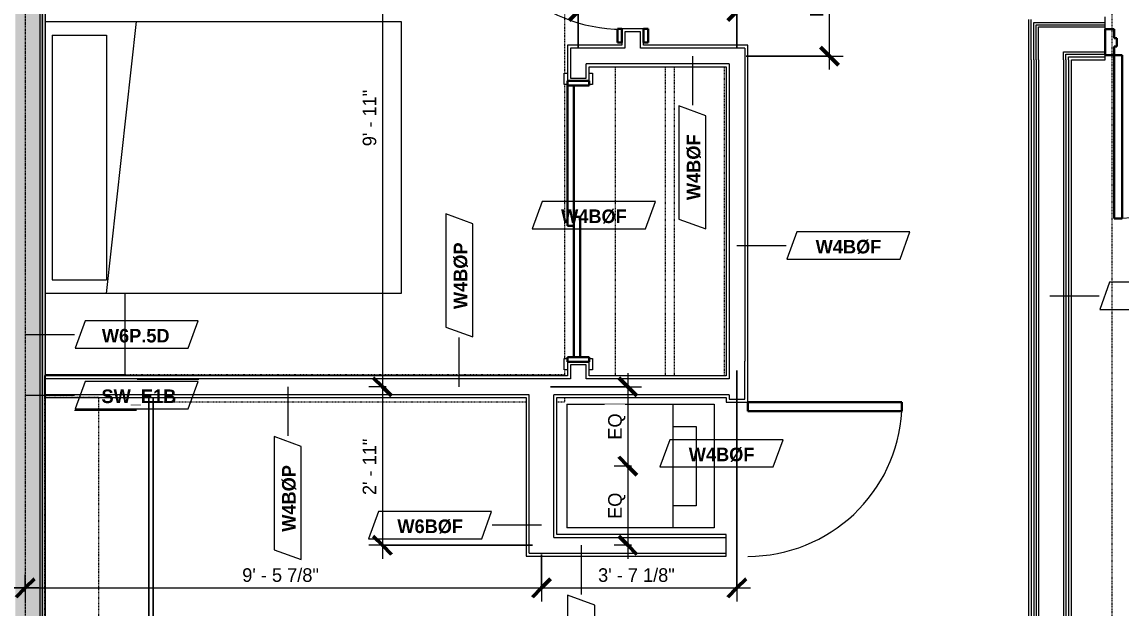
# Model space of a CAD drawing. Header units: inches. Extents: x -4010 to -1814, y 9846 to 12241.
# Drawn here: x -2936.2 to -2693.6, y 10133.2 to 10262.6 of the extents above; entities that cross this region are included whole.
import ezdxf

# ---------------------------------------------------------------- set-up
doc = ezdxf.new("R2010")
doc.units = ezdxf.units.IN
doc.header["$MEASUREMENT"] = 0
for name, pattern in [('Dash', [0.25, 0.125, -0.125]), ('Dash 3_32_', [0.1875, 0.09375, -0.09375]), ('Dash_2_', [0.25, 0.125, -0.125])]:
    doc.linetypes.add(name, pattern=pattern)
for name, color, linetype, lineweight in [('0-1', 7, 'Continuous', 5), ('0-2', 7, 'Continuous', 9), ('A-ANNO-DIMS', 211, 'Continuous', 9), ('A-ANNO-DIMS-32', 211, 'Continuous', 9), ('A-DETL-1', 90, 'Dash 3_32_', 18), ('A-DOOR-1', 7, 'Continuous', 9), ('A-DOOR-2', 10, 'Continuous', 30), ('A-DOOR-3', 31, 'Continuous', 9), ('A-DOOR-4', 31, 'Continuous', 30), ('A-DOOR-FRAM-2', 10, 'Continuous', 30), ('A-DOOR-FRAM-3', 31, 'Continuous', 30), ('A-WALL', 113, 'Continuous', 18), ('A-WALL-2', 250, 'Continuous', 18), ('A-WALL-3', 113, 'Continuous', 9), ('A-WALL-IDEN', 211, 'Continuous', 9), ('G-ANNO-SYMB-4', 111, 'Dash_2_', 9), ('I-FURN', 30, 'Continuous', 9), ('I-FURN-HDLN', 30, 'Dash', 9), ('I-WALL-2', 241, 'Continuous', 5), ('I-WALL-3', 7, 'Continuous', 9), ('P-SANR-FIXT', 6, 'Continuous', 9), ('Q-CASE', 31, 'Continuous', 9), ('Q-CASE-HDLN', 31, 'Dash', 9)]:
    doc.layers.add(name, color=color, linetype=linetype, lineweight=lineweight)
doc.styles.add('Century Gothic', font='ufonts.com_century-gothic.ttf', dxfattribs={"height": 3})
doc.styles.add('Century Gothic_B_1', font='GOTHICB.TTF', dxfattribs={"height": 3})
doc.dimstyles.new('OD_1__HACK_2', dxfattribs={"dimscale": 12, "dimtxt": 3.132505, "dimasz": 0.333333, "dimexe": 0.25, "dimexo": 0.166667, "dimgap": 0.041667, "dimtad": 1, "dimdec": 4, "dimrnd": 0.0625, "dimzin": 3, "dimdsep": 46, "dimlunit": 4, "dimtxsty": 'Century Gothic', "dimblk1": 'OBLIQUE', "dimblk2": 'OBLIQUE', "dimsah": 1, "dimcen": 0.09, "dimdle": 0.25, "dimazin": 0, "dimtfac": 1, "dimtdec": 4, "dimtix": 1, "dimtmove": 0, "dimatfit": 3, "dimfxl": 1, "dimtvp": 1, "dimtfill": 1, "dimfrac": 2, "dimtolj": 1, "dimtzin": 0, "dimarcsym": 2})

# ---------------------------------------------------------------- blocks, each defined once
blk = doc.blocks.new('CTR - 1st Phase - Common Walls_rvt-1-UNIT PLANS - 1ST FLOOR')
at = {"layer": 'I-WALL-2'}
for points in [[(-2937.71, 10017.09), (-2932.21, 10017.09), (-2932.21, 10374.04), (-2937.71, 10374.04), (-2937.71, 10033.33)], [(-2931.71, 10017.09), (-2931.71, 10374.04), (-2932.21, 10374.04), (-2932.21, 10017.09)], [(-2931.71, 10017.09), (-2931.09, 10017.09), (-2931.09, 10373.41), (-2931.71, 10373.41), (-2931.71, 10033.33)]]:
    blk.add_hatch(color=256, dxfattribs=at).paths.add_polyline_path(points, flags=0)
at = {"layer": 'A-WALL-2'}
for p, q in [((-2932.21, 10017.09), (-2932.21, 10373.41)), ((-2931.71, 10017.09), (-2931.71, 10373.41))]:
    blk.add_line(p, q, dxfattribs=at)
at = {"layer": 'I-WALL-3'}
blk.add_line((-2931.09, 10017.09), (-2931.09, 10337.29), dxfattribs=at)
blk = doc.blocks.new('HOLLOW METAL - STAIR DOOR 3-0 x 7-0-2639240-UNIT PLANS - 1ST FLOOR')
at = {"layer": 'A-DOOR-1'}
blk.add_arc((18, 4), 36, 90, 180, dxfattribs=at)
at = {"layer": 'A-DOOR-2'}
for p, q in [((18, 40), (16.25, 40)), ((16.25, 40), (16.25, 4)), ((18, 4), (18, 40)), ((16.25, 4), (18, 4))]:
    blk.add_line(p, q, dxfattribs=at)
at = {"layer": 'A-DOOR-FRAM-2'}
for p, q in [((-18, 4), (-20, 4)), ((-20, 4), (-20, -1.75)), ((-18, 2.0625), (-18, 4)), ((18, 4), (18, 2.0625)), ((20, 4), (18, 4)), ((20, -1.75), (20, 4)), ((-17.375, 2.0625), (-18, 2.0625)), ((-18, -1.75), (-18, 0.1875)), ((-18, 0.1875), (-17.375, 0.1875)), ((-17.375, 0.1875), (-17.375, 2.0625)), ((18, 2.0625), (17.375, 2.0625)), ((17.375, 2.0625), (17.375, 0.1875)), ((17.375, 0.1875), (18, 0.1875)), ((18, 0.1875), (18, -1.75)), ((-20, -1.75), (-18, -1.75)), ((18, -1.75), (20, -1.75))]:
    blk.add_line(p, q, dxfattribs=at)
blk = doc.blocks.new('CTR - 1st Phase -Stairs _ Elevators_rvt-1-UNIT PLANS - 1ST FLOOR')
at = {"layer": 'A-WALL-2'}
for p, q in [((-2713.62, 10262.46), (-2713.62, 10263.09)), ((-2713.62, 10254.21), (-2713.62, 10262.46)), ((-2713, 10261.96), (-2713, 10262.46)), ((-2713, 10262.46), (-2697.32, 10262.46)), ((-2713, 10254.21), (-2713, 10261.96)), ((-2712.5, 10261.46), (-2712.5, 10261.96)), ((-2712.5, 10261.96), (-2697.32, 10261.96)), ((-2712.5, 10254.21), (-2712.5, 10261.46)), ((-2712, 10255.96), (-2712, 10261.46)), ((-2712, 10261.46), (-2697.32, 10261.46)), ((-2712, 10254.21), (-2712, 10255.96)), ((-2706.5, 10255.46), (-2706.5, 10255.96)), ((-2706.5, 10255.96), (-2697.32, 10255.96)), ((-2706.5, 10254.21), (-2706.5, 10255.46)), ((-2706, 10254.84), (-2706, 10255.46)), ((-2706, 10255.46), (-2697.32, 10255.46)), ((-2706, 10254.21), (-2706, 10254.84)), ((-2705.37, 10254.21), (-2705.37, 10254.84)), ((-2705.37, 10254.84), (-2697.32, 10254.84)), ((-2713.62, 10254.21), (-2713.62, 10017.09)), ((-2713, 10254.21), (-2713, 10017.09)), ((-2712.5, 10254.21), (-2712.5, 10017.09)), ((-2712, 10254.21), (-2712, 10017.09)), ((-2706.5, 10254.21), (-2706.5, 10017.09)), ((-2706, 10254.21), (-2706, 10017.09)), ((-2705.37, 10254.21), (-2705.37, 10017.09))]:
    blk.add_line(p, q, dxfattribs=at)
at = {"layer": 'I-WALL-3'}
for p, q in [((-2714.25, 10263.09), (-2714.25, 10254.21)), ((-2697.32, 10260.96), (-2697.32, 10263.71)), ((-2697.32, 10254.21), (-2697.32, 10255.21)), ((-2714.25, 10254.21), (-2714.25, 10017.09)), ((-2704.75, 10017.09), (-2704.75, 10254.21)), ((-2704.75, 10254.21), (-2697.32, 10254.21))]:
    blk.add_line(p, q, dxfattribs=at)
at = {"layer": '0-2', "rotation": 180}
blk.add_blockref('HOLLOW METAL - STAIR DOOR 3-0 x 7-0-2639240-UNIT PLANS - 1ST FLOOR', (-2677.32, 10259.21), dxfattribs=at)
blk = doc.blocks.new('SLIDING - FLUSH - 5-0 x 6-8-3203586-UNIT PLANS - 1ST FLOOR')
at = {"layer": 'A-DOOR-3'}
for p, q in [((-32.75, 3.25), (-30.25, 3.25)), ((-32.75, 2.5), (-32.75, 3.25)), ((-30.25, 2.5), (-32.75, 2.5)), ((-30.25, 3.25), (-30.25, 2.5)), ((30.25, 3.25), (32.75, 3.25)), ((30.25, 2.5), (30.25, 3.25)), ((32.75, 2.5), (30.25, 2.5)), ((32.75, 3.25), (32.75, 2.5)), ((-32.75, -2.25), (-30.25, -2.25)), ((-32.75, -3), (-32.75, -2.25)), ((-30.25, -2.25), (-30.25, -3)), ((30.25, -2.25), (32.75, -2.25)), ((30.25, -3), (30.25, -2.25)), ((32.75, -2.25), (32.75, -3)), ((-30.25, -3), (-32.75, -3)), ((32.75, -3), (30.25, -3))]:
    blk.add_line(p, q, dxfattribs=at)
at = {"layer": 'A-DOOR-4'}
for p, q in [((-1, -0.88), (-1, 0.5)), ((-1, 0.5), (30, 0.5)), ((30, 0.5), (30, -0.88)), ((-30, -2.25), (-30, -0.88)), ((-30, -0.88), (1, -0.88)), ((1, -2.25), (-30, -2.25)), ((30, -0.88), (-1, -0.88)), ((1, -0.88), (1, -2.25))]:
    blk.add_line(p, q, dxfattribs=at)
at = {"layer": 'A-DOOR-FRAM-3'}
for p, q in [((-31, -2.25), (-31, 2.5)), ((-31, 2.5), (-30, 2.5)), ((-30, 2.5), (-30, -2.25)), ((30, 2.5), (31, 2.5)), ((30, -2.25), (30, 2.5)), ((31, 2.5), (31, -2.25)), ((-30, -2.25), (-31, -2.25)), ((31, -2.25), (30, -2.25))]:
    blk.add_line(p, q, dxfattribs=at)
blk = doc.blocks.new('SWING - SINGLE - FLUSH - 2-10 x 6-8 - PRIVACY-3199407-UNIT PLANS - 1ST FLOOR')
at = {"layer": 'A-DOOR-3'}
blk.add_arc((17, 2.37), 34.07, 93.3657, 180, dxfattribs=at)
at = {"layer": 'A-DOOR-4'}
for p, q in [((15, 2.37), (15, 36.38)), ((17, 36.38), (15, 36.38)), ((17, 2.37), (17, 36.38)), ((17, 2.37), (15, 2.37))]:
    blk.add_line(p, q, dxfattribs=at)
at = {"layer": 'A-DOOR-FRAM-3'}
for p, q in [((-17, 3.37), (-20, 3.37)), ((-20, 3.37), (-20, 2.37)), ((-17, 2.37), (-17, 3.37)), ((20, 3.37), (17, 3.37)), ((17, 3.37), (17, 2.37)), ((20, 2.37), (20, 3.37)), ((-20, 2.37), (-17, 2.37)), ((17, 2.37), (20, 2.37)), ((-17, -2.38), (-20, -2.38)), ((-20, -2.38), (-20, -3.38)), ((-17, -3.38), (-17, -2.38)), ((20, -2.38), (17, -2.38)), ((17, -2.38), (17, -3.38)), ((20, -3.38), (20, -2.38)), ((-20, -3.38), (-17, -3.38)), ((17, -3.38), (20, -3.38))]:
    blk.add_line(p, q, dxfattribs=at)
blk = doc.blocks.new('OD_CW_Closet - OD_CW_Closet-3786599-UNIT PLANS - 1ST FLOOR')
at = {"layer": 'Q-CASE-HDLN'}
for p, q in [((0.74, -24), (0.74, 0)), ((0.74, 0), (68.99, 0)), ((68.99, 0), (68.99, -24)), ((0.74, -11), (68.99, -11)), ((0.74, -13), (68.99, -13)), ((68.99, -24), (0.74, -24))]:
    blk.add_line(p, q, dxfattribs=at)
blk = doc.blocks.new('SWING - SINGLE - FLUSH - 34_ x 80_ - OFFSET PIVOT DOOR AT WASHER_DRYER-3630089-UNIT PLANS - 1ST FLOOR')
at = {"layer": 'A-DOOR-3'}
blk.add_arc((17, -2.37), 34.07, 180, 266.6343, dxfattribs=at)
at = {"layer": 'A-DOOR-4'}
for p, q in [((15, -2.37), (15, -36.38)), ((17, -2.37), (15, -2.37)), ((17, -2.37), (17, -36.38)), ((17, -36.38), (15, -36.38))]:
    blk.add_line(p, q, dxfattribs=at)
blk = doc.blocks.new('Bed-Standard - Queen 60_ x 79_-V75-UNIT PLANS - 1ST FLOOR')
at = {"layer": 'I-FURN'}
for p, q in [((-19.31, 41.3), (40.69, 41.3)), ((-19.31, -37.2), (-19.31, 41.3)), ((40.69, 41.3), (40.69, -37.2)), ((40.69, -23.7), (-19.31, -17.13)), ((-16.31, -23.7), (37.69, -23.7)), ((-16.31, -35.7), (-16.31, -23.7)), ((37.69, -35.7), (37.69, -23.7)), ((-16.31, -35.7), (37.69, -35.7))]:
    blk.add_line(p, q, dxfattribs=at)
at = {"layer": 'I-FURN-HDLN'}
for p, q in [((-55.31, 77.3), (-7.94, 77.3)), ((-5.44, 77.3), (55.06, 77.3)), ((57.56, 77.3), (58.94, 77.3)), ((58.69, 77.3), (58.69, -37.2)), ((63.69, 77.3), (64.69, 77.3)), ((64.69, 77.3), (64.69, 75.61)), ((64.69, 68.86), (64.69, -13.39)), ((-55.31, 17.36), (-55.31, 51.36))]:
    blk.add_line(p, q, dxfattribs=at)
blk = doc.blocks.new('Stacked Washer and Dryer - 26_x25_ - Private-1352637-UNIT PLANS - 1ST FLOOR')
at = {"layer": 'P-SANR-FIXT'}
for p, q in [((0, 13.625), (32.4375, 13.625)), ((0, 13.625), (0, -13.625)), ((23.34375, 13.625), (23.34375, -13.625)), ((32.4375, 13.625), (32.4375, -13.625)), ((23.34375, 8.75), (28.53125, 8.75)), ((28.53125, 8.75), (28.53125, -8.75)), ((28.53125, -8.75), (23.34375, -8.75)), ((32.4375, -13.625), (0, -13.625))]:
    blk.add_line(p, q, dxfattribs=at)
blk = doc.blocks.new('Table-Night Stand - 18_ x 18_ x 24_-1372838-UNIT PLANS - 1ST FLOOR')
at = {"layer": 'I-FURN'}
for p, q in [((0.15, 0), (18.15, 0)), ((18.15, 0), (18.15, -17.5))]:
    blk.add_line(p, q, dxfattribs=at)
blk = doc.blocks.new('OD_CW_Base Cabinet - OD_CW_Base Cabinet-3857750-UNIT PLANS - 1ST FLOOR')
at = {"layer": 'Q-CASE'}
for p, q in [((0.74, 1), (162.69, 1)), ((162.69, 1), (0.74, 1)), ((0.74, 0), (162.69, 0)), ((162.69, 0), (0.74, 0))]:
    blk.add_line(p, q, dxfattribs=at)
blk = doc.blocks.new('OD_CW_Upper Cabinet - OD_CW_Upper Cabinet-3856828-UNIT PLANS - 1ST FLOOR')
at = {"layer": 'Q-CASE-HDLN'}
for p, q in [((162.69, 24), (0.74, 24)), ((0.74, 24), (0.74, 12)), ((162.69, 12), (162.69, 24)), ((0.74, 12), (162.69, 12))]:
    blk.add_line(p, q, dxfattribs=at)
blk = doc.blocks.new('DIMBLOCK6-UNIT PLANS - 1ST FLOOR')
at = {"layer": 'A-ANNO-DIMS-32'}
for p, q in [((-2855.91, 10301.04), (-2859.74, 10301.04)), ((-2856.74, 10301.04), (-2856.74, 10182.04)), ((-2856.74, 10301.04), (-2855.91, 10301.04)), ((-2855.91, 10182.04), (-2859.74, 10182.04)), ((-2856.74, 10182.04), (-2855.91, 10182.04))]:
    blk.add_line(p, q, dxfattribs=at)
at = {"layer": 'A-ANNO-DIMS-32', "lineweight": 50}
for p, q in [((-2856.74, 10301.04), (-2858.74, 10303.04)), ((-2856.74, 10301.04), (-2854.74, 10299.04)), ((-2856.74, 10182.04), (-2858.74, 10184.04)), ((-2856.74, 10182.04), (-2854.74, 10180.04))]:
    blk.add_line(p, q, dxfattribs=at)
at = {"layer": 'A-ANNO-DIMS-32', "color": 0, "insert": (-2861.09, 10235.13), "char_height": 3, "width": 15.394, "attachment_point": 1, "rotation": 90, "line_spacing_factor": 0.984502, "style": 'Century Gothic', "bg_fill": 3, "box_fill_scale": 1.25, "bg_fill_color": 256, "bg_fill_true_color": 13158600, "bg_fill_transparency": 0}
blk.add_mtext('9\' - 11"', dxfattribs=at)
blk = doc.blocks.new('_Oblique')
at = {"color": 0, "linetype": 'ByBlock', "lineweight": -2}
blk.add_line((-0.5, -0.5), (0.5, 0.5), dxfattribs=at)
blk = doc.blocks.new('DIMBLOCK7-UNIT PLANS - 1ST FLOOR')
at = {"layer": 'A-ANNO-DIMS-32'}
for p, q in [((-2855.91, 10182.04), (-2859.74, 10182.04)), ((-2856.74, 10182.04), (-2856.74, 10144.04)), ((-2856.74, 10182.04), (-2855.91, 10182.04)), ((-2823.65, 10147.04), (-2859.74, 10147.04)), ((-2856.74, 10147.04), (-2823.65, 10147.04))]:
    blk.add_line(p, q, dxfattribs=at)
at = {"layer": 'A-ANNO-DIMS-32', "lineweight": 50}
for p, q in [((-2856.74, 10182.04), (-2858.74, 10184.04)), ((-2856.74, 10182.04), (-2854.74, 10180.04)), ((-2856.74, 10147.04), (-2858.74, 10149.04)), ((-2856.74, 10147.04), (-2854.74, 10145.04))]:
    blk.add_line(p, q, dxfattribs=at)
at = {"layer": 'A-ANNO-DIMS-32', "color": 0, "insert": (-2861.09, 10158.13), "char_height": 3, "width": 15.394, "attachment_point": 1, "rotation": 90, "line_spacing_factor": 0.984502, "style": 'Century Gothic', "bg_fill": 3, "box_fill_scale": 1.25, "bg_fill_color": 256, "bg_fill_true_color": 13158600, "bg_fill_transparency": 0}
blk.add_mtext('2\' - 11"', dxfattribs=at)
blk = doc.blocks.new('DIMBLOCK8-UNIT PLANS - 1ST FLOOR')
at = {"layer": 'A-ANNO-DIMS-32'}
for p, q in [((-2813.52, 10257.04), (-2813.52, 10267.87)), ((-2778.52, 10257.04), (-2778.52, 10267.87)), ((-2816.52, 10264.87), (-2775.52, 10264.87)), ((-2813.52, 10264.87), (-2813.52, 10257.04)), ((-2778.52, 10264.87), (-2778.52, 10257.04))]:
    blk.add_line(p, q, dxfattribs=at)
at = {"layer": 'A-ANNO-DIMS-32', "lineweight": 50}
for p, q in [((-2813.52, 10264.87), (-2811.52, 10266.87)), ((-2778.52, 10264.87), (-2776.52, 10266.87)), ((-2813.52, 10264.87), (-2815.52, 10262.87)), ((-2778.52, 10264.87), (-2780.52, 10262.87))]:
    blk.add_line(p, q, dxfattribs=at)
at = {"layer": 'A-ANNO-DIMS-32', "color": 0, "insert": (-2802.44, 10269.22), "char_height": 3, "width": 15.394, "attachment_point": 1, "line_spacing_factor": 0.984502, "style": 'Century Gothic', "bg_fill": 3, "box_fill_scale": 1.25, "bg_fill_color": 256, "bg_fill_true_color": 13158600, "bg_fill_transparency": 0}
blk.add_mtext('2\' - 11"', dxfattribs=at)
blk = doc.blocks.new('DIMBLOCK9-UNIT PLANS - 1ST FLOOR')
at = {"layer": 'A-ANNO-DIMS-32'}
for p, q in [((-2821.65, 10145.04), (-2821.65, 10134.62)), ((-2821.65, 10137.62), (-2821.65, 10145.04)), ((-2935.52, 10138.45), (-2935.52, 10134.62)), ((-2935.52, 10137.62), (-2935.52, 10138.45)), ((-2938.52, 10137.62), (-2821.65, 10137.62))]:
    blk.add_line(p, q, dxfattribs=at)
at = {"layer": 'A-ANNO-DIMS-32', "lineweight": 50}
for p, q in [((-2935.52, 10137.62), (-2933.52, 10139.62)), ((-2821.65, 10137.62), (-2819.65, 10139.62)), ((-2935.52, 10137.62), (-2937.52, 10135.62)), ((-2821.65, 10137.62), (-2823.65, 10135.62))]:
    blk.add_line(p, q, dxfattribs=at)
at = {"layer": 'A-ANNO-DIMS-32', "color": 0, "insert": (-2887.66, 10141.97), "char_height": 3, "width": 21.7784, "attachment_point": 1, "line_spacing_factor": 0.984502, "style": 'Century Gothic', "bg_fill": 3, "box_fill_scale": 1.25, "bg_fill_color": 256, "bg_fill_true_color": 13158600, "bg_fill_transparency": 0}
blk.add_mtext('9\' - 5 7/8"', dxfattribs=at)
blk = doc.blocks.new('DIMBLOCK10-UNIT PLANS - 1ST FLOOR')
at = {"layer": 'A-ANNO-DIMS-32'}
for p, q in [((-2778.52, 10185.66), (-2778.52, 10134.62)), ((-2778.52, 10137.62), (-2778.52, 10185.66)), ((-2821.65, 10145.04), (-2821.65, 10134.62)), ((-2821.65, 10137.62), (-2821.65, 10145.04)), ((-2821.65, 10137.62), (-2775.52, 10137.62))]:
    blk.add_line(p, q, dxfattribs=at)
at = {"layer": 'A-ANNO-DIMS-32', "lineweight": 50}
for p, q in [((-2821.65, 10137.62), (-2819.65, 10139.62)), ((-2778.52, 10137.62), (-2776.52, 10139.62)), ((-2821.65, 10137.62), (-2823.65, 10135.62)), ((-2778.52, 10137.62), (-2780.52, 10135.62))]:
    blk.add_line(p, q, dxfattribs=at)
at = {"layer": 'A-ANNO-DIMS-32', "color": 0, "insert": (-2809.16, 10141.97), "char_height": 3, "width": 21.7784, "attachment_point": 1, "line_spacing_factor": 0.984502, "style": 'Century Gothic', "bg_fill": 3, "box_fill_scale": 1.25, "bg_fill_color": 256, "bg_fill_true_color": 13158600, "bg_fill_transparency": 0}
blk.add_mtext('3\' - 7 1/8"', dxfattribs=at)
blk = doc.blocks.new('DIMBLOCK15-UNIT PLANS - 1ST FLOOR')
at = {"layer": 'A-ANNO-DIMS-32'}
for p, q in [((-3049.4, 10145.04), (-3049.4, 10134.62)), ((-3049.4, 10137.62), (-3049.4, 10145.04)), ((-2935.52, 10136.79), (-2935.52, 10140.62)), ((-2932.52, 10137.62), (-3049.4, 10137.62)), ((-2935.52, 10137.62), (-2935.52, 10136.79))]:
    blk.add_line(p, q, dxfattribs=at)
at = {"layer": 'A-ANNO-DIMS-32', "lineweight": 50}
for p, q in [((-3049.4, 10137.62), (-3047.4, 10139.62)), ((-2935.52, 10137.62), (-2933.52, 10139.62)), ((-3049.4, 10137.62), (-3051.4, 10135.62)), ((-2935.52, 10137.62), (-2937.52, 10135.62))]:
    blk.add_line(p, q, dxfattribs=at)
at = {"layer": 'A-ANNO-DIMS-32', "color": 0, "insert": (-3001.54, 10141.97), "char_height": 3, "width": 21.7784, "attachment_point": 1, "line_spacing_factor": 0.984502, "style": 'Century Gothic', "bg_fill": 3, "box_fill_scale": 1.25, "bg_fill_color": 256, "bg_fill_true_color": 13158600, "bg_fill_transparency": 0}
blk.add_mtext('9\' - 5 7/8"', dxfattribs=at)
blk = doc.blocks.new('DIMBLOCK42-UNIT PLANS - 1ST FLOOR')
at = {"layer": 'A-ANNO-DIMS-32'}
for p, q in [((-2778.52, 10257.04), (-2778.52, 10289.36)), ((-2801.52, 10287.19), (-2801.52, 10283.36)), ((-2801.52, 10286.36), (-2801.52, 10287.19)), ((-2801.52, 10286.36), (-2775.52, 10286.36)), ((-2778.52, 10286.36), (-2778.52, 10257.04))]:
    blk.add_line(p, q, dxfattribs=at)
at = {"layer": 'A-ANNO-DIMS-32', "lineweight": 50}
for p, q in [((-2801.52, 10286.36), (-2803.52, 10284.36)), ((-2801.52, 10286.36), (-2799.52, 10288.36)), ((-2778.52, 10286.36), (-2780.52, 10284.36)), ((-2778.52, 10286.36), (-2776.52, 10288.36))]:
    blk.add_line(p, q, dxfattribs=at)
at = {"layer": 'A-ANNO-DIMS-32', "color": 0, "insert": (-2796.44, 10290.7), "char_height": 3, "width": 15.394, "attachment_point": 1, "line_spacing_factor": 0.984502, "style": 'Century Gothic', "bg_fill": 3, "box_fill_scale": 1.25, "bg_fill_color": 256, "bg_fill_true_color": 13158600, "bg_fill_transparency": 0}
blk.add_mtext('1\' - 11"', dxfattribs=at)
blk = doc.blocks.new('DIMBLOCK69-UNIT PLANS - 1ST FLOOR')
at = {"layer": 'A-ANNO-DIMS-32'}
for p, q in [((-2802.6, 10185.04), (-2802.6, 10164.54)), ((-2819.65, 10182.04), (-2799.6, 10182.04)), ((-2802.6, 10182.04), (-2819.65, 10182.04)), ((-2801.77, 10164.54), (-2805.6, 10164.54)), ((-2802.6, 10164.54), (-2801.77, 10164.54))]:
    blk.add_line(p, q, dxfattribs=at)
at = {"layer": 'A-ANNO-DIMS-32', "lineweight": 50}
for p, q in [((-2802.6, 10182.04), (-2804.6, 10184.04)), ((-2802.6, 10182.04), (-2800.6, 10180.04)), ((-2802.6, 10164.54), (-2804.6, 10166.54)), ((-2802.6, 10164.54), (-2800.6, 10162.54))]:
    blk.add_line(p, q, dxfattribs=at)
at = {"layer": 'A-ANNO-DIMS-32', "color": 0, "insert": (-2806.94, 10170.36), "char_height": 3, "width": 7.0407, "attachment_point": 1, "rotation": 90, "line_spacing_factor": 0.984502, "style": 'Century Gothic', "bg_fill": 3, "box_fill_scale": 1.25, "bg_fill_color": 256, "bg_fill_true_color": 13158600, "bg_fill_transparency": 0}
blk.add_mtext('EQ', dxfattribs=at)
blk = doc.blocks.new('DIMBLOCK70-UNIT PLANS - 1ST FLOOR')
at = {"layer": 'A-ANNO-DIMS-32', "lineweight": 50}
for p, q in [((-2802.6, 10164.54), (-2804.6, 10166.54)), ((-2802.6, 10164.54), (-2800.6, 10162.54)), ((-2802.6, 10147.04), (-2804.6, 10149.04)), ((-2802.6, 10147.04), (-2800.6, 10145.04))]:
    blk.add_line(p, q, dxfattribs=at)
at = {"layer": 'A-ANNO-DIMS-32'}
for p, q in [((-2801.77, 10164.54), (-2805.6, 10164.54)), ((-2802.6, 10164.54), (-2802.6, 10144.04)), ((-2802.6, 10164.54), (-2801.77, 10164.54)), ((-2801.77, 10147.04), (-2805.6, 10147.04)), ((-2802.6, 10147.04), (-2801.77, 10147.04))]:
    blk.add_line(p, q, dxfattribs=at)
at = {"layer": 'A-ANNO-DIMS-32', "color": 0, "insert": (-2806.94, 10152.86), "char_height": 3, "width": 7.0407, "attachment_point": 1, "rotation": 90, "line_spacing_factor": 0.984502, "style": 'Century Gothic', "bg_fill": 3, "box_fill_scale": 1.25, "bg_fill_color": 256, "bg_fill_true_color": 13158600, "bg_fill_transparency": 0}
blk.add_mtext('EQ', dxfattribs=at)
blk = doc.blocks.new('DIMBLOCK71-UNIT PLANS - 1ST FLOOR')
at = {"layer": 'A-ANNO-DIMS-32', "lineweight": 50}
for p, q in [((-2758.11, 10278.04), (-2760.11, 10280.04)), ((-2758.11, 10278.04), (-2756.11, 10276.04)), ((-2758.11, 10255.04), (-2760.11, 10257.04)), ((-2758.11, 10255.04), (-2756.11, 10253.04))]:
    blk.add_line(p, q, dxfattribs=at)
at = {"layer": 'A-ANNO-DIMS-32'}
for p, q in [((-2796.15, 10278.04), (-2755.11, 10278.04)), ((-2758.11, 10278.04), (-2796.15, 10278.04)), ((-2758.11, 10252.04), (-2758.11, 10278.04)), ((-2776.52, 10255.04), (-2755.11, 10255.04)), ((-2758.11, 10255.04), (-2776.52, 10255.04))]:
    blk.add_line(p, q, dxfattribs=at)
at = {"layer": 'A-ANNO-DIMS-32', "color": 0, "insert": (-2762.45, 10263.61), "char_height": 3, "width": 7.0407, "attachment_point": 1, "rotation": 90, "line_spacing_factor": 0.984502, "style": 'Century Gothic', "bg_fill": 3, "box_fill_scale": 1.25, "bg_fill_color": 256, "bg_fill_true_color": 13158600, "bg_fill_transparency": 0}
blk.add_mtext('EQ', dxfattribs=at)
blk = doc.blocks.new('Wall Tag - Shear Wall-3956451-UNIT PLANS - 1ST FLOOR')
at = {"layer": 'A-WALL-IDEN'}
for p, q in [((-0.3561, 0.0937), (-0.4244, -0.0937)), ((0.4244, 0.0937), (-0.3561, 0.0937)), ((0.4291, 0.1068), (0.0033, 0.1068)), ((0.3561, -0.0937), (0.4244, 0.0937)), ((0, -0.1068), (-0.4291, -0.1068)), ((-0.4244, -0.0937), (0.3561, -0.0937))]:
    blk.add_line(p, q, dxfattribs=at)
blk = doc.blocks.new('Wall Tag - Arch Wall-3956453-UNIT PLANS - 1ST FLOOR')
at = {"layer": 'A-WALL-IDEN'}
for p, q in [((-0.3561, 0.0937), (-0.4244, -0.0937)), ((0.4244, 0.0937), (-0.3561, 0.0937)), ((0.3561, -0.0937), (0.4244, 0.0937)), ((-0.4244, -0.0937), (0.3561, -0.0937))]:
    blk.add_line(p, q, dxfattribs=at)

msp = doc.modelspace()

# ---------------------------------------------------------------- linework, layer by layer
at = {"layer": 'A-DETL-1'}
msp.add_line((-2935.52374, 10373.4144), (-2935.52374, 10019.4144), dxfattribs=at)
msp.add_line((-2935.52374, 10373.4144), (-2935.52374, 10019.4144), dxfattribs=at)
at = {"layer": 'A-WALL'}
for p, q in [((-2803.27374, 10260.4144), (-2803.27374, 10256.7894)), ((-2799.77374, 10260.4144), (-2803.27374, 10260.4144)), ((-2799.77374, 10256.7894), (-2799.77374, 10260.4144)), ((-2815.27374, 10256.7894), (-2815.27374, 10250.1644)), ((-2803.27374, 10256.7894), (-2815.27374, 10256.7894)), ((-2776.77374, 10256.7894), (-2799.77374, 10256.7894)), ((-2776.77374, 10256.7894), (-2776.77374, 10187.65981)), ((-2811.77374, 10250.1644), (-2811.77374, 10253.2894)), ((-2780.27374, 10253.2894), (-2811.77374, 10253.2894)), ((-2780.27374, 10253.2894), (-2780.27374, 10187.65981)), ((-2815.27374, 10250.1644), (-2811.77374, 10250.1644)), ((-2815.27374, 10186.9144), (-2815.27374, 10183.7894)), ((-2811.77374, 10186.9144), (-2815.27374, 10186.9144)), ((-2811.77374, 10183.7894), (-2811.77374, 10186.9144)), ((-2780.27374, 10187.65981), (-2780.27374, 10183.7894)), ((-2776.77374, 10179.2894), (-2776.77374, 10187.65981)), ((-2815.27374, 10183.7894), (-2931.27374, 10183.7894)), ((-2780.27374, 10183.7894), (-2811.77374, 10183.7894)), ((-2824.39874, 10180.2894), (-2931.27374, 10180.2894)), ((-2824.39874, 10145.2894), (-2824.39874, 10180.2894)), ((-2818.89874, 10148.7894), (-2818.89874, 10180.2894)), ((-2780.27374, 10180.2894), (-2818.89874, 10180.2894)), ((-2780.27374, 10180.2894), (-2780.27374, 10179.2894)), ((-2780.27374, 10179.2894), (-2776.77374, 10179.2894)), ((-2818.89874, 10148.7894), (-2780.89874, 10148.7894)), ((-2824.39874, 10145.2894), (-2780.89874, 10145.2894))]:
    msp.add_line(p, q, dxfattribs=at)
at = {"layer": 'A-WALL-3'}
for p, q in [((-2803.89874, 10261.0394), (-2803.89874, 10257.4144)), ((-2799.14874, 10261.0394), (-2803.89874, 10261.0394)), ((-2799.14874, 10257.4144), (-2799.14874, 10261.0394)), ((-2815.89874, 10257.4144), (-2815.89874, 10249.5394)), ((-2803.89874, 10257.4144), (-2815.89874, 10257.4144)), ((-2776.14874, 10257.4144), (-2799.14874, 10257.4144)), ((-2776.14874, 10187.65981), (-2776.14874, 10257.4144)), ((-2811.14874, 10249.5394), (-2811.14874, 10252.6644)), ((-2811.14874, 10252.6644), (-2780.89874, 10252.6644)), ((-2780.89874, 10252.6644), (-2780.89874, 10187.65981)), ((-2815.89874, 10249.5394), (-2811.14874, 10249.5394)), ((-2815.89874, 10187.5394), (-2815.89874, 10184.4144)), ((-2811.14874, 10187.5394), (-2815.89874, 10187.5394)), ((-2811.14874, 10184.4144), (-2811.14874, 10187.5394)), ((-2780.89874, 10187.65981), (-2780.89874, 10184.4144)), ((-2776.14874, 10178.6644), (-2776.14874, 10187.65981)), ((-2815.89874, 10184.4144), (-2931.27374, 10184.4144)), ((-2931.27374, 10184.4144), (-2931.27374, 10179.6644)), ((-2780.89874, 10184.4144), (-2811.14874, 10184.4144)), ((-2931.27374, 10179.6644), (-2825.02374, 10179.6644)), ((-2825.02374, 10179.6644), (-2825.02374, 10144.6644)), ((-2818.27374, 10149.4144), (-2818.27374, 10179.6644)), ((-2818.27374, 10179.6644), (-2780.89874, 10179.6644)), ((-2780.89874, 10179.6644), (-2780.89874, 10178.6644)), ((-2780.89874, 10178.6644), (-2776.14874, 10178.6644)), ((-2780.89874, 10149.4144), (-2818.27374, 10149.4144)), ((-2780.89874, 10144.6644), (-2780.89874, 10149.4144)), ((-2825.02374, 10144.6644), (-2780.89874, 10144.6644))]:
    msp.add_line(p, q, dxfattribs=at)
at = {"layer": 'A-WALL-IDEN'}
for p, q in [((-2778.52374, 10213.22307), (-2767.68058, 10213.22307)), ((-2709.49874, 10202.10905), (-2698.65558, 10202.10905)), ((-2935.52374, 10193.56838), (-2924.68058, 10193.56838)), ((-2877.63517, 10182.0394), (-2877.63517, 10171.19624)), ((-2935.52374, 10180.19099), (-2924.68058, 10180.19099))]:
    msp.add_line(p, q, dxfattribs=at)
at = {"layer": 'G-ANNO-SYMB-4'}
msp.add_line((-2695.84009, 10427.26276), (-2695.84009, 9980.89599), dxfattribs=at)

# ---------------------------------------------------------------- block references
at = {"layer": '0-1'}
for name in ['CTR - 1st Phase - Common Walls_rvt-1-UNIT PLANS - 1ST FLOOR', 'CTR - 1st Phase -Stairs _ Elevators_rvt-1-UNIT PLANS - 1ST FLOOR']:
    msp.add_blockref(name, (0, 0), dxfattribs=at)
at = {"layer": 'A-DOOR-3'}
for name, p, rotation in [('SWING - SINGLE - FLUSH - 2-10 x 6-8 - PRIVACY-3199407-UNIT PLANS - 1ST FLOOR', (-2801.52374, 10278.0394), 89.9999999999674), ('SLIDING - FLUSH - 5-0 x 6-8-3203586-UNIT PLANS - 1ST FLOOR', (-2813.64874, 10218.5394), 269.9999999999561), ('SWING - SINGLE - FLUSH - 34_ x 80_ - OFFSET PIVOT DOOR AT WASHER_DRYER-3630089-UNIT PLANS - 1ST FLOOR', (-2778.52374, 10161.6644), 90.00000000002191)]:
    msp.add_blockref(name, p, dxfattribs=dict(at, rotation=rotation))
at = {"layer": 'A-WALL-IDEN', "xscale": 31.99999999999999, "yscale": 31.99999999999999, "zscale": 31.99999999999999, "rotation": 89.99999999999991}
for p in [(-2788.35926, 10230.46454), (-2839.77232, 10206.61426)]:
    msp.add_blockref('Wall Tag - Arch Wall-3956453-UNIT PLANS - 1ST FLOOR', p, dxfattribs=at)
at = {"layer": 'A-WALL-IDEN', "xscale": 31.99999999999999, "yscale": 31.99999999999999, "zscale": 31.99999999999999}
for name, p in [('Wall Tag - Arch Wall-3956453-UNIT PLANS - 1ST FLOOR', (-2810.10572, 10219.93373)), ('Wall Tag - Arch Wall-3956453-UNIT PLANS - 1ST FLOOR', (-2753.94888, 10213.22307)), ('Wall Tag - Arch Wall-3956453-UNIT PLANS - 1ST FLOOR', (-2684.92388, 10202.10905)), ('Wall Tag - Arch Wall-3956453-UNIT PLANS - 1ST FLOOR', (-2910.94888, 10193.56838)), ('Wall Tag - Shear Wall-3956451-UNIT PLANS - 1ST FLOOR', (-2910.94888, 10180.19099))]:
    msp.add_blockref(name, p, dxfattribs=at)
at = {"layer": 'I-FURN', "rotation": 269.9999999999716}
for name, p in [('Bed-Standard - Queen 60_ x 79_-V75-UNIT PLANS - 1ST FLOOR', (-2893.88274, 10243.35292)), ('Table-Night Stand - 18_ x 18_ x 24_-1372838-UNIT PLANS - 1ST FLOOR', (-2913.58765, 10202.81139))]:
    msp.add_blockref(name, p, dxfattribs=at)
at = {"layer": 'P-SANR-FIXT'}
msp.add_blockref('Stacked Washer and Dryer - 26_x25_ - Private-1352637-UNIT PLANS - 1ST FLOOR', (-2816.02374, 10164.5394), dxfattribs=at)
at = {"layer": 'Q-CASE'}
for name, p, rotation in [('OD_CW_Closet - OD_CW_Closet-3786599-UNIT PLANS - 1ST FLOOR', (-2805.31241, 10183.67669), 89.99999999997974), ('OD_CW_Upper Cabinet - OD_CW_Upper Cabinet-3856828-UNIT PLANS - 1ST FLOOR', (-2907.27374, 10016.97669), 90.0000000000159), ('OD_CW_Base Cabinet - OD_CW_Base Cabinet-3857750-UNIT PLANS - 1ST FLOOR', (-2907.27374, 10016.97669), 89.99999999999541)]:
    msp.add_blockref(name, p, dxfattribs=dict(at, rotation=rotation))

# ---------------------------------------------------------------- texts
at = {"layer": 'A-WALL-IDEN', "char_height": 3, "attachment_point": 1, "rotation": 90, "style": 'Century Gothic_B_1'}
for s, insert, width in [('W4BØF', (-2789.60679, 10223.24861), 17.372), ('W4BØP', (-2841.01986, 10199.18416), 17.877), ('W4BØP', (-2878.8827, 10150.03444), 17.877)]:
    msp.add_mtext(s, dxfattribs=dict(at, insert=insert, width=width))
at = {"layer": 'A-WALL-IDEN', "char_height": 3, "attachment_point": 1, "style": 'Century Gothic_B_1'}
for s, insert, width in [('W4BØF', (-2817.32164, 10221.18127), 17.372), ('W4BØF', (-2761.1648, 10214.47061), 17.372), ('W6P.5D', (-2918.62464, 10194.81591), 18.483), ('SW_E1B', (-2918.71283, 10181.43852), 18.685)]:
    msp.add_mtext(s, dxfattribs=dict(at, insert=insert, width=width))

# ---------------------------------------------------------------- next in the draw order: dimensions: what is measured, and where the dimension line sits
at = {"layer": 'A-ANNO-DIMS'}
dim = msp.add_linear_dim(base=(-2856.74024, 10182.0394), p1=(-2853.91182, 10301.0394), p2=(-2853.91182, 10182.0394), angle=90, dimstyle='OD_1__HACK_2', override={"dimpost": '<>', "dimfxl": 119}, dxfattribs=at)
dim.commit()
dim.dimension.update_dxf_attribs({"geometry": 'DIMBLOCK6-UNIT PLANS - 1ST FLOOR', "text_midpoint": (-2858.8157, 10241.5394)})
dim = msp.add_linear_dim(base=(-2778.52374, 10264.87194), p1=(-2813.52374, 10255.0394), p2=(-2778.52374, 10255.0394), dimstyle='OD_1__HACK_2', override={"dimpost": '<>', "dimfxl": 35}, dxfattribs=at)
dim.commit()
dim.dimension.update_dxf_attribs({"geometry": 'DIMBLOCK8-UNIT PLANS - 1ST FLOOR', "text_midpoint": (-2796.02374, 10266.90967)})

# ---------------------------------------------------------------- next in the draw order: dimensions: what is measured, and where the dimension line sits
dim = msp.add_linear_dim(base=(-2778.52374, 10286.35963), p1=(-2801.52374, 10289.18806), p2=(-2778.52374, 10255.0394), dimstyle='OD_1__HACK_2', override={"dimpost": '<>', "dimfxl": 41.171973}, dxfattribs=at)
dim.commit()
dim.dimension.update_dxf_attribs({"geometry": 'DIMBLOCK42-UNIT PLANS - 1ST FLOOR', "text_midpoint": (-2790.02374, 10288.35963)})
dim = msp.add_linear_dim(base=(-2856.74024, 10147.0394), p1=(-2853.91182, 10182.0394), p2=(-2821.64874, 10147.0394), angle=90, dimstyle='OD_1__HACK_2', override={"dimpost": '<>', "dimfxl": 47.601537}, dxfattribs=at)
dim.commit()
dim.dimension.update_dxf_attribs({"geometry": 'DIMBLOCK7-UNIT PLANS - 1ST FLOOR', "text_midpoint": (-2858.77797, 10164.5394)})

# ---------------------------------------------------------------- next in the draw order: linework, layer by layer
at = {"layer": 'A-WALL-IDEN'}
msp.add_line((-2839.77232, 10182.0394), (-2839.77232, 10192.88255), dxfattribs=at)

# ---------------------------------------------------------------- next in the draw order: block references
at = {"layer": 'A-WALL-IDEN', "xscale": 31.99999999999999, "yscale": 31.99999999999999, "zscale": 31.99999999999999}
msp.add_blockref('Wall Tag - Arch Wall-3956453-UNIT PLANS - 1ST FLOOR', (-2846.2236, 10151.4956), dxfattribs=at)

# ---------------------------------------------------------------- next in the draw order: texts
at = {"layer": 'A-WALL-IDEN', "insert": (-2853.43952, 10152.74313), "char_height": 3, "width": 17.372, "attachment_point": 1, "style": 'Century Gothic_B_1'}
msp.add_mtext('W6BØF', dxfattribs=at)

# ---------------------------------------------------------------- next in the draw order: dimensions: what is measured, and where the dimension line sits
at = {"layer": 'A-ANNO-DIMS'}
dim = msp.add_linear_dim(base=(-2758.10949, 10278.0394), p1=(-2778.52374, 10255.0394), p2=(-2798.14874, 10278.0394), angle=90, text='EQ', dimstyle='OD_1__HACK_2', override={"dimpost": '<>', "dimfxl": 30.234759}, dxfattribs=at)
dim.commit()
dim.dimension.update_dxf_attribs({"geometry": 'DIMBLOCK71-UNIT PLANS - 1ST FLOOR', "text_midpoint": (-2760.26551, 10266.5394)})
dim = msp.add_linear_dim(base=(-2821.64874, 10137.62249), p1=(-2935.52374, 10140.45092), p2=(-2821.64874, 10147.0394), dimstyle='OD_1__HACK_2', override={"dimpost": '<>', "dimfxl": 114.065436}, dxfattribs=at)
dim.commit()
dim.dimension.update_dxf_attribs({"geometry": 'DIMBLOCK9-UNIT PLANS - 1ST FLOOR', "text_midpoint": (-2878.58624, 10139.86416)})

# ---------------------------------------------------------------- next in the draw order: linework, layer by layer
at = {"layer": 'A-WALL-IDEN'}
msp.add_line((-2788.35926, 10255.0394), (-2788.35926, 10244.19624), dxfattribs=at)

# ---------------------------------------------------------------- next in the draw order: block references
at = {"layer": 'A-WALL-IDEN', "xscale": 31.99999999999999, "yscale": 31.99999999999999, "zscale": 31.99999999999999, "rotation": 89.99999999999991}
msp.add_blockref('Wall Tag - Arch Wall-3956453-UNIT PLANS - 1ST FLOOR', (-2877.63517, 10157.46454), dxfattribs=at)

# ---------------------------------------------------------------- next in the draw order: dimensions: what is measured, and where the dimension line sits
at = {"layer": 'A-ANNO-DIMS'}
for base, p1, p2, override, picture, middle in [((-2778.52374, 10137.62249), (-2821.64874, 10147.0394), (-2778.52374, 10187.65981), {"dimpost": '<>', "dimfxl": 59.243425}, 'DIMBLOCK10-UNIT PLANS - 1ST FLOOR', (-2800.08624, 10139.86416)), ((-3049.39874, 10137.62249), (-2935.52374, 10134.79406), (-3049.39874, 10147.0394), {"dimpost": '<>', "dimfxl": 114.531497}, 'DIMBLOCK15-UNIT PLANS - 1ST FLOOR', (-2992.46124, 10139.86416))]:
    dim = msp.add_linear_dim(base=base, p1=p1, p2=p2, dimstyle='OD_1__HACK_2', override=override, dxfattribs=at)
    dim.commit()
    dim.dimension.update_dxf_attribs({"geometry": picture, "text_midpoint": middle})

# ---------------------------------------------------------------- next in the draw order: linework, layer by layer
at = {"layer": 'A-WALL-IDEN'}
for p, q in [((-2821.64874, 10151.4956), (-2832.49189, 10151.4956)), ((-2812.90391, 10147.0394), (-2812.90391, 10136.19624))]:
    msp.add_line(p, q, dxfattribs=at)

# ---------------------------------------------------------------- next in the draw order: block references
at = {"layer": 'A-WALL-IDEN', "xscale": 31.99999999999999, "yscale": 31.99999999999999, "zscale": 31.99999999999999}
msp.add_blockref('Wall Tag - Arch Wall-3956453-UNIT PLANS - 1ST FLOOR', (-2781.94175, 10167.3496), dxfattribs=at)
at = {"layer": 'A-WALL-IDEN', "xscale": 31.99999999999999, "yscale": 31.99999999999999, "zscale": 31.99999999999999, "rotation": 89.99999999999991}
msp.add_blockref('Wall Tag - Arch Wall-3956453-UNIT PLANS - 1ST FLOOR', (-2812.90391, 10122.46454), dxfattribs=at)

# ---------------------------------------------------------------- next in the draw order: texts
at = {"layer": 'A-WALL-IDEN', "insert": (-2789.15767, 10168.59713), "char_height": 3, "width": 17.372, "attachment_point": 1, "style": 'Century Gothic_B_1'}
msp.add_mtext('W4BØF', dxfattribs=at)

# ---------------------------------------------------------------- next in the draw order: dimensions: what is measured, and where the dimension line sits
at = {"layer": 'A-ANNO-DIMS'}
dim = msp.add_linear_dim(base=(-2802.5984, 10164.5394), p1=(-2821.64874, 10182.0394), p2=(-2799.76997, 10164.5394), angle=90, text='EQ', dimstyle='OD_1__HACK_2', override={"dimpost": '<>', "dimfxl": 28.01661}, dxfattribs=at)
dim.commit()
dim.dimension.update_dxf_attribs({"geometry": 'DIMBLOCK69-UNIT PLANS - 1ST FLOOR', "text_midpoint": (-2804.75441, 10173.2894)})

# ---------------------------------------------------------------- next in the draw order: dimensions: what is measured, and where the dimension line sits
dim = msp.add_linear_dim(base=(-2802.5984, 10147.0394), p1=(-2799.76997, 10164.5394), p2=(-2799.76997, 10147.0394), angle=90, text='EQ', dimstyle='OD_1__HACK_2', override={"dimpost": '<>', "dimfxl": 17.5}, dxfattribs=at)
dim.commit()
dim.dimension.update_dxf_attribs({"geometry": 'DIMBLOCK70-UNIT PLANS - 1ST FLOOR', "text_midpoint": (-2804.75441, 10155.7894)})

doc.saveas('drawing.dxf')
